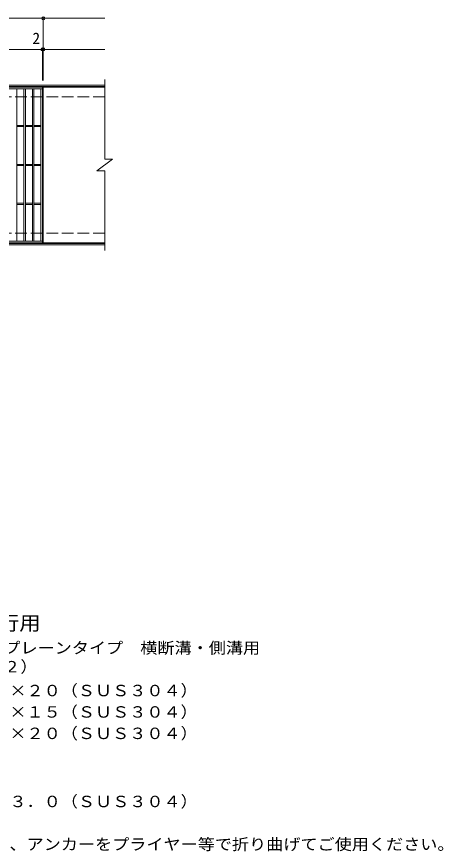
# Model space of a CAD drawing. Units: millimetres, scale not verified. Extents: x -1619 to 1577, y -1372 to 1208.
# Drawn here: x 480 to 1577, y -966 to 1178 of the extents above; entities that cross this region are included whole.
import ezdxf
from ezdxf.enums import TextEntityAlignment as Align

# ---------------------------------------------------------------- set-up
doc = ezdxf.new("R2010")
doc.units = ezdxf.units.MM
doc.header["$LTSCALE"] = 10
doc.header["$PDMODE"] = 32
doc.header["$PDSIZE"] = 8
doc.linetypes.add('DASHED3', pattern=[4, 3, -1])
for name, color, linetype, lineweight in [('C-1', 2, 'Continuous', 9), ('C-2', 3, 'Continuous', 9), ('C-4', 7, 'Continuous', 9), ('D-5', 7, 'Continuous', 9)]:
    doc.layers.add(name, color=color, linetype=linetype, lineweight=lineweight)
doc.styles.add('ＭＳ ゴシック', font='')
doc.styles.get('ＭＳ ゴシック').set_extended_font_data('MS Gothic')

msp = doc.modelspace()

# ---------------------------------------------------------------- linework, layer by layer
at = {"layer": 'C-1'}
for p, q in [((706.86, 1002.05), (-598.13, 1002.05)), ((706.86, 999.05), (-598.13, 999.05)), ((706.86, 595.05), (-598.13, 595.05)), ((706.86, 592.05), (-598.13, 592.05))]:
    msp.add_line(p, q, dxfattribs=at)
at = {"layer": 'C-1', "linetype": 'DASHED3'}
for p, q in [((706.86, 972.05), (-598.13, 972.05)), ((706.86, 622.05), (-598.13, 622.05))]:
    msp.add_line(p, q, dxfattribs=at)
at = {"layer": 'C-2'}
for p, q in [((706.86, 1017.05), (706.86, 812.05)), ((-447.14, 993.05), (546.87, 993.05)), ((480.86, 601.05), (480.86, 993.05)), ((498.87, 601.05), (498.87, 993.05)), ((502.86, 601.05), (502.86, 993.05)), ((520.87, 601.05), (520.87, 993.05)), ((524.86, 601.05), (524.86, 993.05)), ((542.87, 601.05), (542.87, 993.05)), ((546.87, 997.04), (546.87, 597.05)), ((548.86, 997.05), (548.86, 597.05)), ((706.86, 997.05), (548.86, 997.05)), ((480.86, 898.55), (498.87, 898.55)), ((480.86, 895.55), (498.87, 895.55)), ((502.86, 898.55), (520.87, 898.55)), ((502.86, 895.55), (520.87, 895.55)), ((524.86, 898.55), (542.86, 898.55)), ((524.86, 895.55), (542.86, 895.55)), ((480.86, 798.55), (498.87, 798.55)), ((480.86, 795.55), (498.87, 795.55)), ((502.86, 798.55), (520.87, 798.55)), ((502.86, 795.55), (520.87, 795.55)), ((524.86, 798.55), (542.86, 798.55)), ((524.86, 795.55), (542.86, 795.55)), ((686.86, 782.05), (726.87, 812.05)), ((706.86, 812.05), (726.87, 812.05)), ((686.86, 782.05), (706.86, 782.05)), ((706.86, 782.05), (706.86, 577.05)), ((480.86, 698.55), (498.87, 698.55)), ((480.86, 695.55), (498.87, 695.55)), ((502.86, 698.55), (520.87, 698.55)), ((502.86, 695.55), (520.87, 695.55)), ((524.86, 698.55), (542.86, 698.55)), ((524.86, 695.55), (542.86, 695.55)), ((546.87, 601.05), (-447.14, 601.05)), ((546.87, 597.05), (-447.13, 597.05)), ((706.86, 597.05), (548.86, 597.05))]:
    msp.add_line(p, q, dxfattribs=at)
msp.add_lwpolyline([(-447.13, 597.05), (-447.13, 997.04), (546.87, 997.04)], dxfattribs=at)
at = {"layer": 'C-4'}
for p, q in [((-598.13, 1174.05), (706.86, 1174.05)), ((548.86, 1014.05), (548.86, 1177.05)), ((-598.13, 1094.05), (706.86, 1094.05)), ((546.87, 1014.05), (546.87, 1097.05))]:
    msp.add_line(p, q, dxfattribs=at)
for p in [(548.86, 1174.05), (546.87, 1094.05), (548.86, 1094.05)]:
    msp.add_point(p, dxfattribs=at)

# ---------------------------------------------------------------- texts
at = {"layer": 'C-4', "color": 2, "style": 'ＭＳ ゴシック'}
msp.add_text('2', height=29.33, dxfattribs=at).set_placement((520.9, 1099.05), align=Align.BOTTOM_LEFT)
at = {"layer": 'D-5', "color": 3, "style": 'ＭＳ ゴシック', "width": 1.1}
msp.add_text('※適用荷重：歩行用', height=36.66, dxfattribs=at).set_placement((46.99, -409.29), align=Align.BOTTOM_LEFT)
at = {"layer": 'D-5', "color": 2, "style": 'ＭＳ ゴシック', "width": 1.1}
for s, p in [('ステンレス製グレーチング\u3000プレーンタイプ\u3000横断溝・側溝用', (-125.92, -467.21)), ('ＳＭＧ\u3000１４０２０（Ｐ＝２２）', (-125.92, -515.55)), ('材質：メインバー\u3000ＦＢ４×２０（ＳＵＳ３０４）', (-66.2, -576.81)), ('\u3000\u3000\u3000クロスバー\u3000ＦＢ３×１５（ＳＵＳ３０４）', (-66.2, -631.81)), ('\u3000\u3000\u3000サイドバー\u3000ＦＢ４×２０（ＳＵＳ３０４）', (-66.2, -686.81)), ('材質：ステンレス鋼板ｔ＝３．０（ＳＵＳ３０４）', (-66.2, -861.81)), ('施工場所の状況に合わせて、アンカーをプライヤー等で折り曲げてご使用ください。', (-66.2, -971.81))]:
    msp.add_text(s, height=29.33, dxfattribs=at).set_placement(p, align=Align.BOTTOM_LEFT)

doc.saveas('drawing.dxf')
